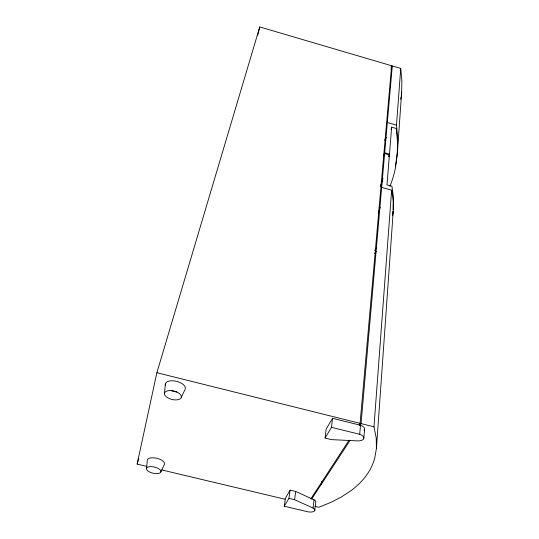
<?xml version="1.0" encoding="UTF-8"?>
<svg xmlns="http://www.w3.org/2000/svg" width="539" height="539" viewBox="0 0 539 539"><rect width="100%" height="100%" fill="white"/><g stroke="black" fill="none" stroke-linecap="round" stroke-linejoin="round"><path stroke-width="0.81" d="M314.938 506.337L318.812 507.26L330.65 502.476L341.389 496.965L350.929 490.719A217.547 104.398 13.6 0 0 374.693 458.372L376.424 448.495L393.194 211.834L393.207 201.229L391.644 190.152L381.673 187.41M395.862 163.64L397.486 151.25L397.715 138.395L396.495 125.156L400.733 68.426L392.277 65.94L390.984 69.039M397.486 151.25L401.676 92.135L401.872 80.466L400.733 68.426M376.424 448.495L376.222 437.964L373.972 426.807L391.644 190.152M383.579 155.892L384.624 153.595L389.401 154.942L386.975 184.904L391.934 186.251L393.483 197.389L393.227 209.61M388.801 156.532L389.468 154.12L391.651 127.137L396.246 128.484L397.479 141.696L397.256 154.525L395.626 166.881A159.288 129.441 18.7 0 1 389.98 186.258M363.966 430.338A7.169 3.598 6.9 0 0 360.503 425.264L332.543 418.304L326.149 429.138L325.078 438.052L331.485 439.629L358.226 440.929A7.229 3.564 6.9 0 0 363.805 438.335L364.553 429.314M359.176 424.745L360.086 423.351L391.637 65.751L259.758 26.95L156.876 372.719L137.128 464.079L146.938 466.41M363.805 438.335A7.229 3.564 6.9 0 0 359.708 434.319L360.503 425.264M359.681 425.689L361.056 423.593L384.624 153.595M383.653 155.07L384.698 152.773L392.277 65.94M164.516 393.2L165.345 383.99M146.514 468.431L147.349 460.003A8.813 3.847 13.2 0 1 156.889 458.285A8.813 3.847 13.2 0 1 164.496 464.092L160.912 471.854A7.398 3.173 13.1 0 1 149.391 471.908A7.398 3.173 13.1 0 1 150.846 466.606A7.398 3.173 13.1 0 1 160.912 471.854M325.078 438.052L331.498 427.333L332.543 418.304M321.48 484.696L321.877 481.354M314.776 510.48L315.773 502.287A6.07 2.607 8.6 0 0 314.082 499.828L295.722 491.453L290.15 490.119L285.461 498.07L284.248 506.209L308.032 511.841A6.118 2.58 8.6 0 0 314.224 511.174A6.118 2.58 8.6 0 0 313.065 508.048L314.082 499.828M400.72 99.365L401.036 96.953M401.252 95.349L401.676 92.135M313.065 508.048L294.563 499.7L295.722 491.453M284.248 506.209L288.944 498.366L290.15 490.119M392.641 213.505L392.992 211.167M392.608 215.701L393.194 211.834M257.736 35.109L259.758 26.95M391.038 129.562L391.651 127.137M380.803 185.51L381.693 182.29M380.736 186.326L382.959 178.281M388.956 156.553L389.401 154.942M137.128 464.079L138.772 458.426M378.196 213.572L380.15 207.198M390.997 67.301L391.637 65.751M181.306 397.344A8.644 4.332 13.7 0 0 169.718 390.559A8.644 4.332 13.7 0 0 167.737 397.802A8.644 4.332 13.7 0 0 181.306 397.344L185.308 388.942A10.288 5.242 13.8 0 0 175.33 381.06A10.288 5.242 13.8 0 0 165.372 385.398M310.794 498.892L349.131 440.134M311.623 499.087L350.074 440.37M374.72 250.224L376.741 247.9M374.672 253.391L376.283 251.558M288.944 498.366L294.563 499.7M161.646 469.907L285.077 499.242M331.498 427.333L359.708 434.319M156.876 372.719L360.086 423.351M361.056 423.593L373.972 426.807M384.698 152.773L389.468 154.12M387.339 122.494L396.495 125.156M177.028 392.001A10.288 5.242 13.8 0 1 171.18 390.553M395.7 164.442A158.776 129.818 18.9 0 1 395.37 166.052M386.436 137.452A144.883 117.104 18.7 0 1 384.576 140.207"/></g></svg>
